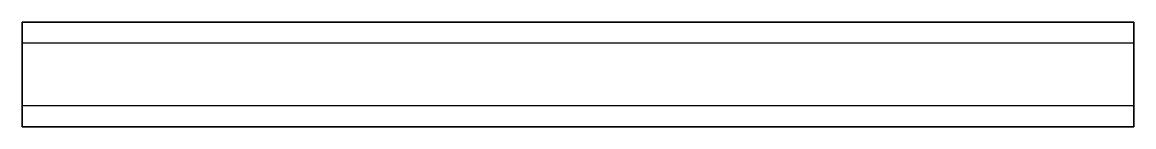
# Model space of a CAD drawing. Header units: inches. Extents: x 0 to 318, y 0 to 30.
import ezdxf

# ---------------------------------------------------------------- set-up
doc = ezdxf.new("R2010")
doc.units = ezdxf.units.IN
doc.header["$MEASUREMENT"] = 0
doc.layers.add('SIMUMAK Visible (ISO)', color=7, linetype='Continuous', lineweight=35)
doc.layers.add('SIMUMAK Visible Narrow (ISO)', color=7, linetype='Continuous', lineweight=25)

# ---------------------------------------------------------------- blocks, each defined once
blk = doc.blocks.new('ISO 30x30x3 00000006_Sheet_4_2894D 30x30x3mm')
at = {"layer": 'SIMUMAK Visible (ISO)'}
for p, q in [((-159, 9), (-159, 15)), ((159, 15), (-159, 15)), ((159, 9), (159, 15)), ((-159, 9), (-159, -9)), ((159, 9), (159, -9)), ((-159, -15), (-159, -9)), ((159, -15), (159, -9)), ((159, -15), (-159, -15))]:
    blk.add_line(p, q, dxfattribs=at)
at = {"layer": 'SIMUMAK Visible Narrow (ISO)'}
for p, q in [((159, 9), (-159, 9)), ((159, -9), (-159, -9))]:
    blk.add_line(p, q, dxfattribs=at)

msp = doc.modelspace()

# ---------------------------------------------------------------- block references
msp.add_blockref('ISO 30x30x3 00000006_Sheet_4_2894D 30x30x3mm', (159, 15))

doc.saveas('drawing.dxf')
